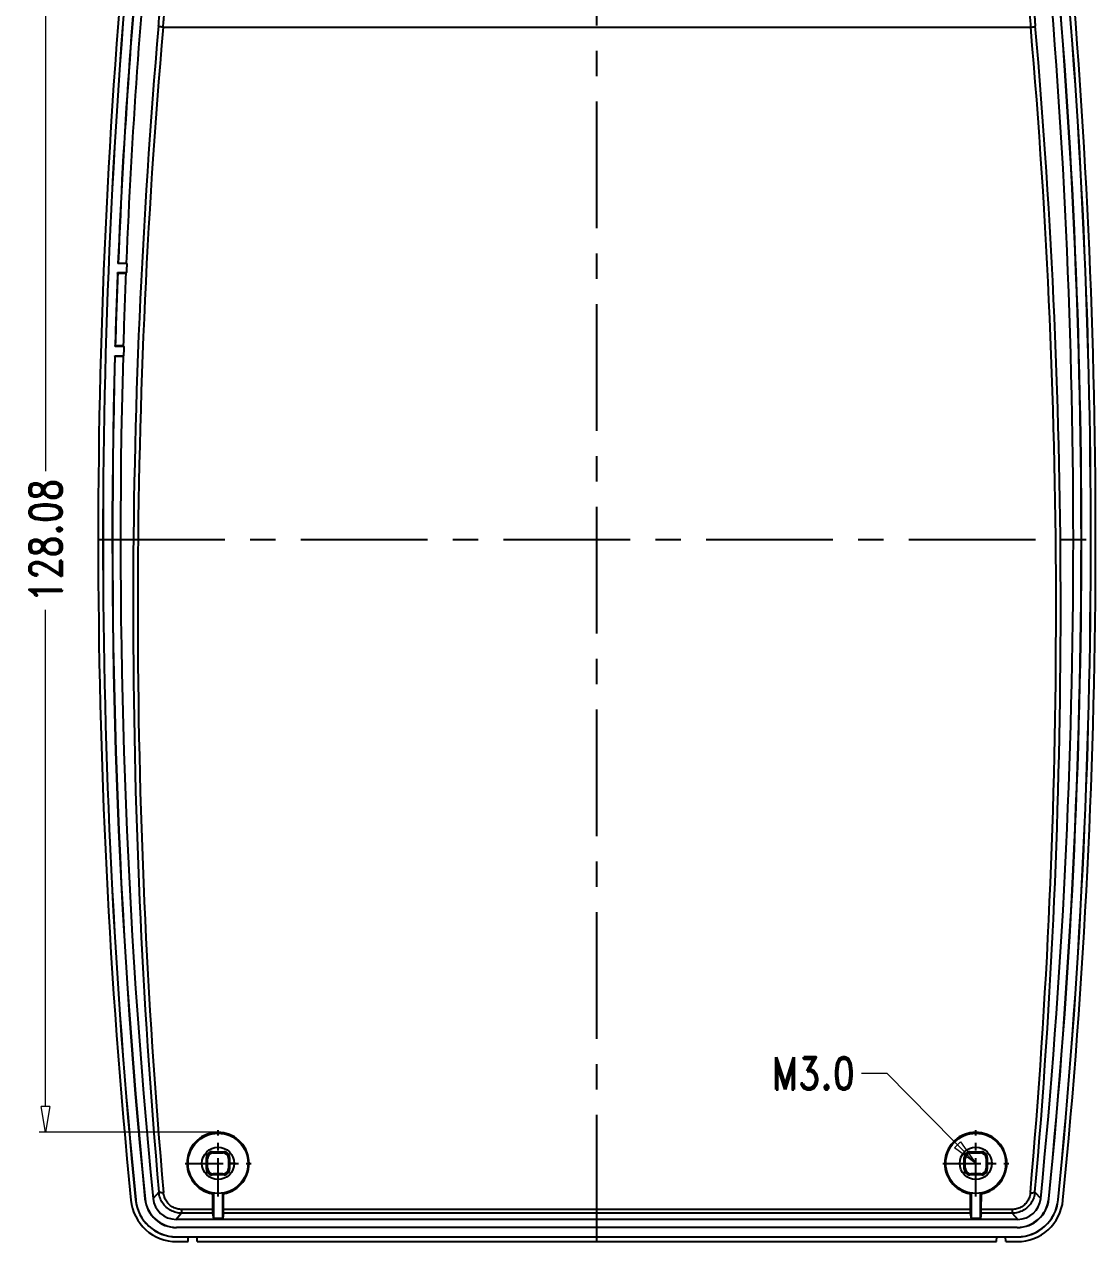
# Model space of a CAD drawing. Header units: millimetres. Extents: x 3559 to 4719, y 1270 to 1649.
# Drawn here: x 3834.3 to 3950.2, y 1430.3 to 1562 of the extents above; entities that cross this region are included whole.
import ezdxf

# ---------------------------------------------------------------- set-up
doc = ezdxf.new("R2010")
doc.units = ezdxf.units.MM
doc.linetypes.add('CENTER', pattern=[50.8, 31.75, -6.35, 6.35, -6.35])
doc.layers.get('0').update_dxf_attribs({"linetype": 'CONTINUOUS'})
doc.layers.get('Defpoints').update_dxf_attribs({"linetype": 'CONTINUOUS'})
doc.layers.add('dim', color=3, linetype='CONTINUOUS', lineweight=9)
doc.styles.add('longtou', font='romand.shx', dxfattribs={"width": 0.8, "bigfont": 'fangsong.shx'})
doc.dimstyles.new('YanXiu', dxfattribs={"dimtxt": 2.5, "dimasz": 2.2, "dimexe": 1, "dimexo": 0, "dimgap": 0.66, "dimtad": 0, "dimzin": 0, "dimdsep": 46, "dimtxsty": 'longtou', "dimblk": 'CLOSEDBLANK', "dimcen": 0, "dimclrd": 3, "dimclre": 3, "dimclrt": 7, "dimadec": 0, "dimazin": 0, "dimtfac": 1, "dimtdec": 4, "dimtofl": 0, "dimtmove": 0, "dimatfit": 3, "dimldrblk": 'CLOSEDBLANK', "dimfxl": 0, "dimtolj": 1, "dimtzin": 0, "dimlwd": 0, "dimlwe": 0, "dimarcsym": 0})

# ---------------------------------------------------------------- blocks, each defined once
blk = doc.blocks.new('_ClosedBlank')
at = {"color": 0, "linetype": 'ByBlock', "lineweight": -2}
for p, q in [((-1, 0.167), (0, 0)), ((-1, 0.167), (-1, -0.167)), ((0, 0), (-1, -0.167))]:
    blk.add_line(p, q, dxfattribs=at)
blk = doc.blocks.new('*D23')
at = {"layer": 'Defpoints', "color": 0}
for p in [(3855.28, 1570.2), (3836.61, 1442.12), (3855.28, 1442.12)]:
    blk.add_point(p, dxfattribs=at)
at = {"layer": 'dim', "color": 3, "lineweight": 5}
for p, q in [((3855.28, 1570.2), (3835.91, 1570.2)), ((3836.61, 1567.4), (3836.61, 1513.66)), ((3836.61, 1444.92), (3836.61, 1498.66)), ((3855.28, 1442.12), (3835.91, 1442.12))]:
    blk.add_line(p, q, dxfattribs=at)
at = {"layer": 'dim', "color": 3, "lineweight": 5, "xscale": 2.8, "yscale": 2.8, "zscale": 2.8}
for p, rotation in [((3836.61, 1570.2), 90), ((3836.61, 1442.12), 270)]:
    blk.add_blockref('_ClosedBlank', p, dxfattribs=dict(at, rotation=rotation))
at = {"layer": 'dim', "color": 7, "insert": (3836.61, 1506.16), "char_height": 3.5, "attachment_point": 5, "rotation": 90, "style": 'longtou'}
blk.add_mtext('128.08', dxfattribs=at)

msp = doc.modelspace()

# ---------------------------------------------------------------- linework, layer by layer
at = {"color": 1, "linetype": 'CENTER', "ltscale": 0.43179}
for p, q in [((3896.276, 1430.287), (3896.276, 1582.234)), ((3842.302, 1506.261), (3950.25, 1506.261))]:
    msp.add_line(p, q, dxfattribs=at)
at = {"color": 7, "linetype": 'Continuous'}
for p, q in [((3849.332, 1561.692), (3943.22, 1561.692)), ((3844.469, 1536.157), (3844.448, 1536.136)), ((3845.398, 1536.136), (3844.448, 1536.136)), ((3844.469, 1536.157), (3845.336, 1536.157)), ((3845.336, 1536.157), (3845.398, 1536.136)), ((3844.424, 1535.031), (3844.407, 1535.136)), ((3844.407, 1535.136), (3845.358, 1535.136)), ((3845.29, 1535.031), (3844.424, 1535.031)), ((3845.358, 1535.136), (3845.29, 1535.031)), ((3844.131, 1527.136), (3844.155, 1527.241)), ((3845.082, 1527.136), (3844.131, 1527.136)), ((3844.155, 1527.241), (3845.022, 1527.241)), ((3845.022, 1527.241), (3845.082, 1527.136)), ((3844.123, 1526.115), (3844.103, 1526.136)), ((3844.103, 1526.136), (3845.053, 1526.136)), ((3844.123, 1526.115), (3844.99, 1526.115)), ((3844.99, 1526.115), (3845.053, 1526.136)), ((3854.747, 1439.89), (3854.629, 1440.008)), ((3854.747, 1439.89), (3855.805, 1439.89)), ((3855.805, 1439.89), (3855.923, 1440.008)), ((3936.747, 1439.89), (3936.629, 1440.008)), ((3936.747, 1439.89), (3937.805, 1439.89)), ((3937.805, 1439.89), (3937.923, 1440.008)), ((3853.535, 1438.761), (3854.03, 1438.761)), ((3854.146, 1439.291), (3854.029, 1439.408)), ((3854.144, 1438.229), (3854.146, 1439.291)), ((3856.406, 1439.291), (3856.523, 1439.408)), ((3856.406, 1439.291), (3856.408, 1438.229)), ((3857.017, 1438.761), (3856.522, 1438.761)), ((3935.535, 1438.761), (3936.03, 1438.761)), ((3936.146, 1439.291), (3936.029, 1439.408)), ((3936.144, 1438.229), (3936.146, 1439.291)), ((3938.406, 1439.291), (3938.523, 1439.408)), ((3938.406, 1439.291), (3938.408, 1438.229)), ((3939.017, 1438.761), (3938.522, 1438.761)), ((3854.144, 1438.229), (3854.029, 1438.114)), ((3854.743, 1437.628), (3854.629, 1437.514)), ((3855.809, 1437.628), (3854.743, 1437.628)), ((3855.809, 1437.628), (3855.923, 1437.514)), ((3856.408, 1438.229), (3856.523, 1438.114)), ((3936.144, 1438.229), (3936.029, 1438.114)), ((3936.743, 1437.628), (3936.629, 1437.514)), ((3937.809, 1437.628), (3936.743, 1437.628)), ((3937.809, 1437.628), (3937.923, 1437.514)), ((3938.408, 1438.229), (3938.523, 1438.114)), ((3846.363, 1434.815), (3846.354, 1434.814)), ((3847.361, 1434.92), (3847.381, 1434.923)), ((3848.869, 1435.638), (3848.249, 1434.951)), ((3854.673, 1435.461), (3854.676, 1433.771)), ((3854.776, 1435.548), (3854.776, 1432.79)), ((3855.776, 1432.79), (3855.776, 1435.548)), ((3855.876, 1433.771), (3855.879, 1435.461)), ((3936.673, 1435.461), (3936.676, 1433.771)), ((3936.776, 1435.548), (3936.776, 1432.79)), ((3937.776, 1432.79), (3937.776, 1435.548)), ((3937.876, 1433.771), (3937.879, 1435.461)), ((3943.683, 1435.638), (3944.303, 1434.951)), ((3945.192, 1434.92), (3945.171, 1434.922)), ((3946.19, 1434.815), (3946.198, 1434.814)), ((3851.337, 1433.368), (3850.733, 1432.701)), ((3854.676, 1433.771), (3851.337, 1433.771)), ((3851.337, 1433.771), (3851.337, 1433.368)), ((3854.68, 1433.368), (3851.337, 1433.368)), ((3854.68, 1433.368), (3854.776, 1432.79)), ((3855.872, 1433.368), (3855.776, 1432.79)), ((3936.68, 1433.368), (3855.872, 1433.368)), ((3936.676, 1433.771), (3855.876, 1433.771)), ((3936.68, 1433.368), (3936.776, 1432.79)), ((3937.872, 1433.368), (3937.776, 1432.79)), ((3941.215, 1433.368), (3937.872, 1433.368)), ((3941.215, 1433.771), (3937.876, 1433.771)), ((3941.215, 1433.771), (3941.215, 1433.368)), ((3941.215, 1433.368), (3941.819, 1432.701)), ((3941.819, 1432.701), (3850.733, 1432.701)), ((3941.762, 1431.835), (3850.79, 1431.835)), ((3850.79, 1431.814), (3850.79, 1431.835)), ((3941.762, 1431.814), (3850.79, 1431.814)), ((3855.776, 1432.79), (3854.776, 1432.79)), ((3937.776, 1432.79), (3936.776, 1432.79)), ((3941.762, 1431.814), (3941.762, 1431.835)), ((3850.784, 1430.811), (3941.768, 1430.811)), ((3850.784, 1430.811), (3850.784, 1430.802)), ((3850.784, 1430.802), (3852.053, 1430.802)), ((3852.026, 1430.287), (3852.053, 1430.802)), ((3853.026, 1430.287), (3852.999, 1430.802)), ((3939.526, 1430.287), (3939.553, 1430.802)), ((3940.499, 1430.802), (3941.768, 1430.802)), ((3940.526, 1430.287), (3940.499, 1430.802)), ((3941.768, 1430.811), (3941.768, 1430.802)), ((3850.808, 1430.287), (3852.026, 1430.287)), ((3853.026, 1430.287), (3939.526, 1430.287)), ((3940.526, 1430.287), (3941.744, 1430.287))]:
    msp.add_line(p, q, dxfattribs=at)
at = {"color": 1, "linetype": 'CENTER', "ltscale": 0.13}
for p, q in [((3855.276, 1435.186), (3855.276, 1442.336)), ((3937.276, 1435.186), (3937.276, 1442.336)), ((3851.701, 1438.761), (3858.851, 1438.761)), ((3933.701, 1438.761), (3940.851, 1438.761))]:
    msp.add_line(p, q, dxfattribs=at)
at = {"color": 7, "linetype": 'Continuous'}
for centre, radius in [((3855.276, 1438.761), 3.25), ((3937.276, 1438.761), 3.25), ((3855.276, 1438.761), 1.741), ((3937.276, 1438.761), 1.741)]:
    msp.add_circle(centre, radius, dxfattribs=at)
for centre, radius, start, end in [((4566.276, 1506.261), 723.974, 174.334352, 185.665698), ((4566.867, 1506.261), 724.046, 174.337145, 185.662974), ((4566.276, 1506.261), 723.45, 174.332531, 185.667589), ((4566.276, 1506.261), 722.447, 174.333085, 177.629949), ((4566.276, 1506.261), 722.426, 174.333085, 177.628217), ((4566.276, 1506.261), 721.559, 174.32767, 177.625369), ((3226.276, 1506.261), 721.559, 354.328368, 5.672254), ((3226.276, 1506.261), 722.426, 354.332903, 5.66691), ((3226.276, 1506.261), 722.447, 354.332906, 5.66691), ((3226.276, 1506.261), 723.45, 354.332411, 5.66747), ((3225.686, 1506.261), 724.046, 354.337026, 5.662892), ((3226.276, 1506.261), 723.974, 354.334302, 5.665667), ((3657.651, 1578.573), 191.916, 354.99383, 355.45146), ((3634.006, 1579.446), 216.057, 355.28658, 355.71801), ((4158.546, 1579.446), 216.057, 184.28199, 184.71342), ((4134.901, 1578.573), 191.916, 184.54854, 185.00617), ((4566.351, 1498.929), 720.268, 174.990264, 185.041143), ((4566.351, 1498.833), 719.768, 174.989861, 185.040741), ((3226.202, 1498.833), 719.768, 354.959259, 5.010139), ((3226.202, 1498.929), 720.268, 354.958857, 5.009736), ((4566.276, 1506.261), 721.497, 177.626826, 177.706305), ((4566.276, 1506.261), 722.447, 177.709323, 178.344166), ((4566.276, 1506.261), 722.426, 177.717589, 178.335788), ((4566.276, 1506.261), 721.559, 177.714848, 178.33379), ((4566.276, 1506.261), 721.497, 178.341985, 178.421429), ((4566.276, 1506.261), 722.447, 178.423506, 185.667094), ((4566.276, 1506.261), 722.426, 178.425122, 185.667086), ((4566.276, 1506.261), 721.559, 178.423231, 185.671632), ((3854.626, 1439.411), 0.597, 89.69311, 180.30736), ((3855.276, 1589.267), 149.261, 269.75162, 270.24842), ((3855.926, 1439.411), 0.597, 359.69264, 90.30701), ((3936.626, 1439.411), 0.597, 89.69311, 180.30736), ((3937.276, 1589.267), 149.261, 269.75162, 270.24842), ((3937.926, 1439.411), 0.597, 359.69264, 90.30701), ((3688.437, 1438.725), 165.593, 0.0125, 0.2364), ((3692.269, 1438.787), 161.762, 359.76136, 359.99056), ((4018.281, 1438.734), 161.76, 179.76136, 179.99058), ((4022.117, 1438.797), 165.596, 180.01251, 180.2364), ((3770.437, 1438.725), 165.593, 0.0125, 0.2364), ((3774.269, 1438.787), 161.762, 359.76136, 359.99056), ((4100.283, 1438.734), 161.762, 179.76136, 179.99056), ((4104.115, 1438.797), 165.593, 180.0125, 180.2364), ((3854.626, 1438.11), 0.597, 179.69112, 270.30852), ((3855.276, 1288.254), 149.261, 89.75162, 90.24842), ((3855.926, 1438.11), 0.597, 269.69311, 0.30735), ((3936.626, 1438.11), 0.597, 179.69112, 270.30852), ((3937.276, 1288.254), 149.261, 89.75162, 90.24842), ((3937.926, 1438.11), 0.597, 269.69311, 0.30735), ((3850.806, 1435.278), 4.991, 185.64165, 270.02405), ((3850.782, 1435.251), 4.449, 185.6392, 270.02839), ((3850.782, 1435.251), 4.441, 185.63914, 270.02845), ((3850.789, 1435.26), 3.445, 185.65087, 270.01623), ((3850.79, 1435.26), 3.425, 185.65309, 270.01241), ((3850.732, 1435.197), 2.495, 185.64841, 270.02323), ((3848.136, 1443.302), 10.209, 309.81824, 310.57533), ((3862.451, 1443.342), 10.262, 229.42663, 230.1798), ((3930.136, 1443.302), 10.209, 309.81824, 310.57533), ((3944.451, 1443.342), 10.262, 229.42663, 230.1798), ((3941.747, 1435.278), 4.991, 269.97595, 354.35835), ((3941.763, 1435.26), 3.425, 269.9876, 354.3446), ((3941.763, 1435.26), 3.445, 269.98378, 354.34913), ((3941.77, 1435.251), 4.441, 269.97155, 354.36086), ((3941.77, 1435.251), 4.449, 269.97161, 354.36081), ((3941.82, 1435.197), 2.495, 269.97677, 354.35159)]:
    msp.add_arc(centre, radius, start, end, dxfattribs=at)
for centre, major_axis, ratio, start_param, end_param in [((3855.276, 1438.766), (0, 3.36), 0.9999986, 3.3220248, 9.2443458), ((3937.276, 1438.766), (0, 3.36), 0.9999986, 3.3220248, 9.2443458), ((3854.746, 1439.29), (0.557, 0.223), 0.9976591, 1.1891909, 2.759911), ((3855.806, 1439.29), (0.557, -0.223), 0.9976591, 0.3816816, 1.9524018), ((3936.746, 1439.29), (0.557, 0.223), 0.9976591, 1.1891909, 2.759911), ((3937.806, 1439.29), (0.557, -0.223), 0.9976591, 0.3816816, 1.9524018), ((3854.745, 1438.229), (0.236, 0.553), 0.9975476, -4.3091009, -2.7383807), ((3855.808, 1438.229), (-0.236, 0.553), 0.9975476, -3.5448046, -1.9740844), ((3936.745, 1438.229), (0.236, 0.553), 0.9975476, -4.3091009, -2.7383807), ((3937.808, 1438.229), (-0.236, 0.553), 0.9975476, -3.5448046, -1.9740844), ((3854.68, 1433.867), (0, 0.5), 0.0087269, -4.5204028, -3.1939525), ((3855.872, 1433.867), (0, 0.5), 0.0087269, -3.0892328, -1.7627825), ((3936.68, 1433.867), (0, 0.5), 0.0087269, -4.5204028, -3.1939525), ((3937.872, 1433.867), (0, 0.5), 0.0087269, -3.0892328, -1.7627825)]:
    msp.add_ellipse(centre, major_axis=major_axis, ratio=ratio, start_param=start_param, end_param=end_param, dxfattribs=at)
for points, start_tangent, end_tangent in [([(3849.332, 1561.692), (3849.089, 1561.725), (3848.907, 1561.774), (3848.835, 1561.826)], (-0.996451, 0.0841754), (-0.1852413, 0.9826931)), ([(3943.22, 1561.692), (3943.464, 1561.725), (3943.645, 1561.774), (3943.718, 1561.826)], (0.9964509, 0.0841755), (0.1852412, 0.9826931)), ([(3849.366, 1435.592), (3849.127, 1435.583), (3848.947, 1435.6), (3848.869, 1435.638)], (-0.9964075, -0.0846882), (-0.3539108, 0.9352792)), ([(3851.337, 1433.368), (3850.735, 1433.442), (3850.17, 1433.661), (3849.674, 1434.012), (3849.276, 1434.477), (3849.001, 1435.03), (3848.869, 1435.638)], (-0.9999999, 0.0004021), (-0.0904368, 0.9959022)), ([(3851.337, 1433.771), (3850.858, 1433.83), (3850.405, 1434.005), (3850.008, 1434.287), (3849.689, 1434.662), (3849.47, 1435.107), (3849.366, 1435.592)], (-1, -0.0001834), (-0.0880419, 0.9961168)), ([(3943.683, 1435.638), (3943.551, 1435.03), (3943.276, 1434.477), (3942.878, 1434.012), (3942.382, 1433.661), (3941.817, 1433.442), (3941.215, 1433.368)], (-0.0902979, -0.9959148), (-0.9999998, -0.0006036)), ([(3943.186, 1435.592), (3943.082, 1435.106), (3942.864, 1434.662), (3942.545, 1434.288), (3942.147, 1434.005), (3941.694, 1433.83), (3941.215, 1433.771)], (-0.0877351, -0.9961438), (-1, -0.0002039)), ([(3943.186, 1435.592), (3943.425, 1435.583), (3943.605, 1435.6), (3943.683, 1435.638)], (0.99641, -0.084659), (0.3538453, 0.935304))]:
    msp.add_spline(points, degree=3, dxfattribs=dict(at, start_tangent=start_tangent, end_tangent=end_tangent))

# ---------------------------------------------------------------- texts
at = {"layer": 'dim', "color": 7, "insert": (3924.193, 1448.496), "char_height": 3.5, "attachment_point": 6, "style": 'longtou'}
msp.add_mtext('M3.0', dxfattribs=at)

# ---------------------------------------------------------------- dimensions: what is measured, and where the dimension line sits
at = {"layer": 'dim'}
dim = msp.add_linear_dim(base=(3836.609, 1442.117), p1=(3855.276, 1570.197), p2=(3855.276, 1442.117), angle=90, dimstyle='YanXiu', override={"dimtxt": 3.5, "dimasz": 2.8, "dimexe": 0.69965, "dimgap": 0.69965}, dxfattribs=at)
dim.commit()
dim.dimension.update_dxf_attribs({"geometry": '*D23', "text_midpoint": (3836.609, 1506.157), "dimtype": 160})

# ---------------------------------------------------------------- leaders
msp.add_leader([(3937.276, 1438.761), (3927.692, 1448.496), (3924.892, 1448.496)], dimstyle='YanXiu', override={"dimscale": 1, "dimasz": 2.8, "dimldrblk": 'ClosedBlank'}, dxfattribs=at)

doc.saveas('drawing.dxf')
